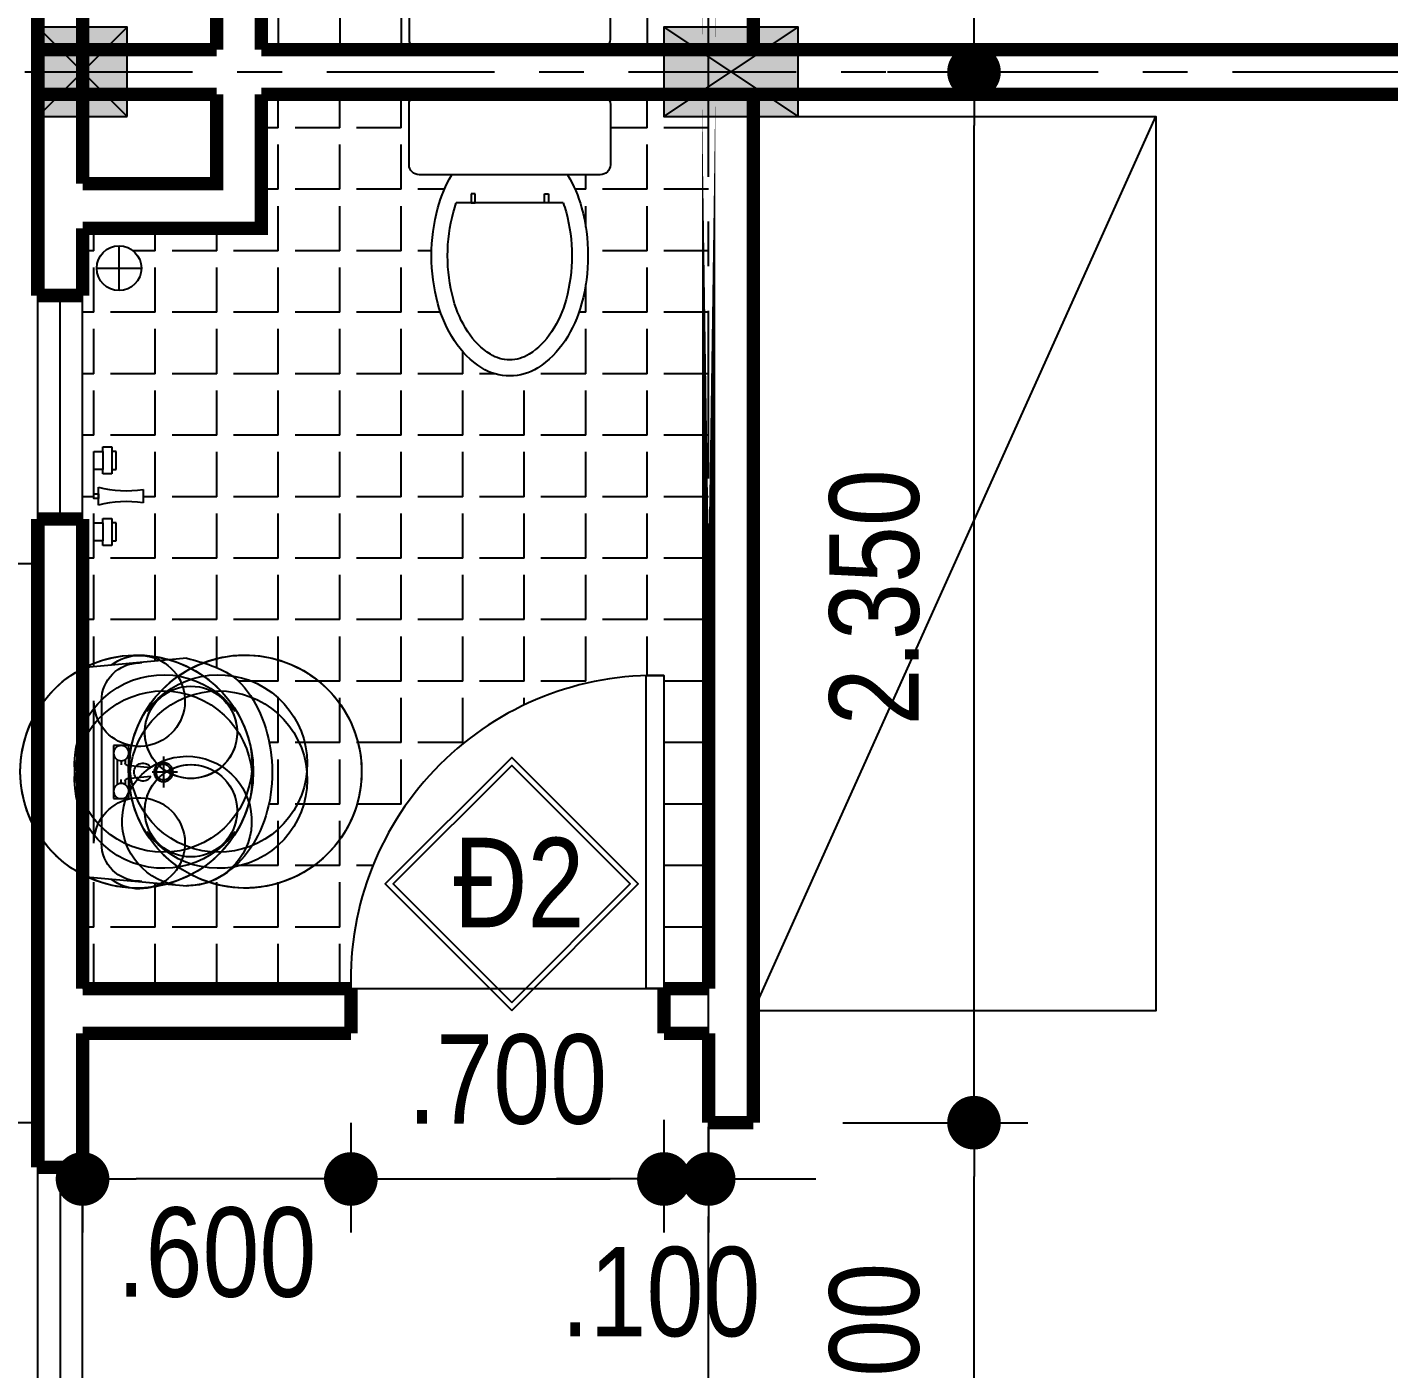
# Model space of a CAD drawing. Header units: millimetres. Extents: x 120 to 288, y 58 to 216.
# Drawn here: x 126.392 to 129.437, y 138.117 to 141.118 of the extents above; entities that cross this region are included whole.
import ezdxf

# ---------------------------------------------------------------- set-up
doc = ezdxf.new("R2010")
doc.units = ezdxf.units.MM
doc.header["$LTSCALE"] = 0.3
doc.header["$MEASUREMENT"] = 0
doc.linetypes.add('ACAD_ISO03W100', pattern=[30, 12, -18])
doc.linetypes.add('CENTER', pattern=[2, 1.25, -0.25, 0.25, -0.25])
doc.layers.get('0').update_dxf_attribs({"linetype": 'CONTINUOUS', "lineweight": 13})
doc.layers.get('DEFPOINTS').update_dxf_attribs({"linetype": 'CONTINUOUS', "lineweight": 13})
for name, color, linetype in [('CHUSO', 141, 'CONTINUOUS'), ('HACTH', 8, 'CONTINUOUS'), ('HATCH', 8, 'CONTINUOUS'), ('KT', 8, 'CONTINUOUS'), ('LAYER 1', 1, 'CONTINUOUS'), ('LAYER1', 1, 'CONTINUOUS'), ('LAYER3', 34, 'CONTINUOUS'), ('LAYER5', 5, 'CONTINUOUS'), ('LAYER7', 7, 'CONTINUOUS'), ('THIETBI', 25, 'CONTINUOUS'), ('TUONG', 7, 'CONTINUOUS')]:
    doc.layers.add(name, color=color, linetype=linetype)
doc.styles.add('ATTR', font='romans.shx', dxfattribs={"width": 0.8, "height": 0.7})
doc.styles.add('HELVE-KT', font='vhelvcn.TTF')
doc.dimstyles.new('1-100', dxfattribs={"dimtxt": 0.2, "dimasz": 0.12, "dimexe": 0.12, "dimexo": 0.2, "dimgap": 0.12, "dimtad": 1, "dimdec": 3, "dimzin": 4, "dimdsep": 46, "dimtxsty": 'HELVE-KT', "dimblk1": 'DOT', "dimblk2": 'DOT', "dimsah": 1, "dimcen": -0.18, "dimadec": 3, "dimazin": 0, "dimtfac": 1, "dimtdec": 3, "dimtmove": 2, "dimatfit": 3, "dimldrblk": 'DOT', "dimfxl": 0, "dimtolj": 1, "dimtzin": 4, "dimarcsym": 0})

# ---------------------------------------------------------------- blocks, each defined once
blk = doc.blocks.new('TOILET')
at = {"layer": 'THIETBI', "linetype": 'Continuous'}
for p, q in [((2.25, 0), (-2.25, 0)), ((-2.5, -0.25), (-2.5, -1.75)), ((2.5, -1.75), (2.5, -0.25)), ((-2.25, -2), (2.25, -2)), ((-1.328885587445484, -2.699999999999932), (1.328885587445484, -2.699999999999989)), ((-0.9619002962733703, -2.476023252835319), (-0.9619002962733703, -2.701023903222449)), ((-0.8643275165757132, -2.476023252835319), (-0.9619002962733703, -2.476023252835319)), ((-0.9619002962733703, -2.701023903222449), (-0.8643275165757132, -2.701023903222449)), ((-0.8643275165757132, -2.701023903222449), (-0.8643275165757132, -2.476023252835319)), ((0.8619205168486133, -2.701023903222449), (0.8619205168486133, -2.476023252835319)), ((0.8619205168486133, -2.476023252835319), (0.959493296546043, -2.476023252835319)), ((0.959493296546043, -2.701023903222449), (0.8619205168486133, -2.701023903222449)), ((0.959493296546043, -2.476023252835319), (0.959493296546043, -2.701023903222449))]:
    blk.add_line(p, q, dxfattribs=at)
for centre, radius, start, end in [((-2.25, -0.25), 0.25, 90, 180), ((2.25, -0.25), 0.25, 0, 90), ((-2.25, -1.75), 0.25, 180, 270), ((1.337938406279363, -3.661379033137678), 3.234819193328465, 149.0965747149677, 164.9268623414033), ((-1.337938406280728, -3.661379033138246), 3.234819193329836, 15.07313765860166, 30.90342528502951), ((2.25, -1.75), 0.25, 270, 0), ((1.337938406279363, -3.661379033137166), 2.834819193328285, 160.1759760614096, 164.9268623413951), ((-1.337938406280728, -3.661379033138019), 2.834819193329868, 15.07313765856473, 19.82402393859776), ((2.637457049974273, -4.011362538314529), 4.580641306093185, 164.9268623414104, 180.0000000000054), ((2.637457049974046, -4.011362538315211), 4.180641306093212, 164.9268623413889, 179.9999999999965), ((-2.637457049976319, -4.011362538315325), 4.180641306095254, 5.063761851311246e-12, 15.07313765857124), ((-2.637457049976319, -4.0113625383147), 4.580641306095231, 359.9999999999972, 15.07313765858606), ((2.637457049976774, -4.011362538314927), 4.580641306095572, 180, 195.0731376585856), ((2.637457049976547, -4.011362538314529), 4.180641306095595, 180.0000000000051, 195.0731376585643), ((-2.6374570499745, -4.011362538314586), 4.180641306093665, 344.9268623413959, 359.9999999999953), ((-2.637457049974728, -4.011362538315325), 4.580641306093639, 344.9268623414112, 5.332585182154509e-12), ((1.337938406280728, -4.361346043491835), 3.234819193329827, 195.0731376585933, 213.0315475788831), ((1.337938406280728, -4.361346043491494), 2.834819193329956, 195.0731376585625, 213.0315475788917), ((-1.337938406279591, -4.36134604349229), 2.834819193328596, 326.9684524211129, 344.9268623413986), ((-1.337938406279591, -4.361346043492233), 3.234819193328677, 326.9684524211115, 344.9268623414048), ((0.5168646681931932, -4.895200544554314), 1.85545066632798, 213.0315475788863, 237.5002250693021), ((-0.5168646681929658, -4.89520054455437), 1.855450666327776, 302.4997749306895, 326.968452421117), ((0.5168646681929658, -4.8952005445542), 2.255450666327983, 213.0315475788855, 237.5002250693039), ((-0.5168646681929658, -4.8952005445542), 2.255450666327892, 302.4997749306941, 326.9684524211124), ((0, -5.706522592530462), 0.8934774074695488, 237.5002250693035, 270), ((0, -5.706522592530519), 0.8934774074695326, 270, 302.4997749306894), ((0, -5.706522592530348), 1.293477407469652, 237.5002250693031, 270), ((0, -5.706522592530519), 1.293477407469453, 270, 302.4997749307029)]:
    blk.add_arc(centre, radius, start, end, dxfattribs=at)
blk = doc.blocks.new('la')
at = {"layer": 'THIETBI', "linetype": 'Continuous'}
for p, q in [((-5933.44379870165, 607096.9278938042), (-5954.657236116378, 607330.2757053494)), ((-5445.534738199225, 607330.2757053494), (-5466.748175613953, 607096.9278938042)), ((-5700.095987156405, 607309.1017654629), (-5700.095987156405, 607252.294578268)), ((-5700.095987156405, 607278.0555106837), (-5734.787105645424, 607278.0555106837)), ((-5665.404868668316, 607278.0555106837), (-5700.095987156405, 607278.0555106837)), ((-5944.168579871206, 607224.2085182804), (-5944.168579871206, 607229.5737794738)), ((-5710.190800530276, 607249.5658061604), (-5715.470036458595, 607195.7922466656)), ((-5684.721937854214, 607195.7922466656), (-5690.001173785327, 607249.5658061604)), ((-5456.023394444397, 607229.5737794738), (-5456.023394444397, 607224.2085182804)), ((-5759.493611915408, 607200.4494683815), (-5715.012812269291, 607200.4494683815)), ((-5759.493611915408, 607183.478718451), (-5759.493611915408, 607200.4494683815)), ((-5685.179162046312, 607200.4494683815), (-5640.698362400195, 607200.4494683815)), ((-5640.698362400195, 607200.4494683815), (-5640.698362400195, 607183.478718451)), ((-5759.493611915408, 607166.5079685205), (-5759.493611915408, 607183.478718451)), ((-5700.095987156405, 607166.5079685205), (-5759.493611915408, 607166.5079685205)), ((-5719.692424225992, 607191.9640934139), (-5727.825761422886, 607191.9640934139)), ((-5727.825761422886, 607174.9933434834), (-5672.366212892717, 607174.9933434834)), ((-5725.552112052588, 607183.478718451), (-5716.678920921309, 607183.478718451)), ((-5640.698362400195, 607166.5079685205), (-5700.095987156405, 607166.5079685205)), ((-5674.639862261152, 607183.478718451), (-5683.513053392431, 607183.478718451)), ((-5672.366212892717, 607191.9640934139), (-5680.499550089611, 607191.9640934139)), ((-5640.698362400195, 607183.478718451), (-5640.698362400195, 607166.5079685205)), ((-5700.095987156405, 607139.3547686327), (-5859.314830218813, 607139.3547686327)), ((-5540.87714409679, 607139.3547686327), (-5700.095987156405, 607139.3547686327)), ((-5859.31483021858, 607122.3840186977), (-5540.877144096539, 607122.3840186978)), ((-5466.748175613953, 607096.9278938042), (-5933.44379870165, 607096.9278938042))]:
    blk.add_line(p, q, dxfattribs=at)
for centre, radius in [((-5700.095987156172, 607278.0555106841), 21.21343741315687), ((-5700.095987156172, 607278.0555106841), 16.9707499305255), ((-5742.522861982834, 607183.4787184515), 16.9707499305255), ((-5657.669112330441, 607183.4787184515), 16.9707499305255)]:
    blk.add_circle(centre, radius, dxfattribs=at)
for centre, radius, start, end in [((-5716.921617746491, 607277.7234812875), 198.3889853030901, 106.8298526196501, 126.1394149328383), ((-5698.920439606671, 607218.2127808502), 260.5626604476124, 90, 106.8298526196501), ((-5698.920439606671, 607218.2127808502), 260.5626604477563, 73.17014738034992, 90), ((-5680.919261464987, 607277.7234812875), 198.3889853030873, 53.86058506716174, 73.17014738034992), ((-5744.464750194129, 607315.4400154066), 151.686082919052, 126.1394149328383, 150.4377224630194), ((-5653.376129020144, 607315.4400154066), 151.686082919055, 29.56227753698059, 53.86058506716174), ((-5786.622446788613, 607339.3522209723), 103.2189295367069, 150.4377224630194, 180), ((-5611.218432424728, 607339.3522209723), 103.2189295367252, 0, 29.56227753698059), ((-5809.756896741826, 607330.2757053499), 144.9003393737205, 180, 190.3888578116886), ((-5786.622446788613, 607339.3522209723), 103.2189295367414, 180, 209.5622775369806), ((-5611.218432424728, 607339.3522209723), 103.2189295367332, 330.4377224630194, 0), ((-5744.464750194129, 607363.2644265287), 151.6860829190531, 209.5622775369806, 233.8605850671617), ((-5653.376129020144, 607363.2644265287), 151.686082919052, 306.1394149328383, 330.4377224630194), ((-5859.31483021858, 607224.2085182809), 84.85374965263226, 180, 270), ((-5716.921617746491, 607400.9809606525), 198.3889853029024, 233.8605850671617, 253.1701473803499), ((-5700.095987156172, 607232.2578273343), 20.03675093646151, 59.74728664221707, 120.2527133577829), ((-5680.919261464987, 607400.9809606525), 198.3889853030186, 286.8298526196501, 306.1394149328383), ((-5540.877144096557, 607224.2085182809), 84.85374965263226, 270, 0), ((-5698.920439606671, 607460.4916610897), 260.5626604475996, 253.1701473803499, 266.458658478582), ((-5719.692424225759, 607196.2067809005), 4.242687482640058, 270, 354.3929373133142), ((-5698.920439606671, 607460.4916610897), 260.5626604477354, 273.0264019199498, 286.8298526196501), ((-5680.499550089378, 607196.2067809005), 4.242687482625124, 185.6070626866857, 270), ((-5859.31483021858, 607224.2085182809), 101.8244995831652, 218.2452544057623, 270), ((-5540.877144096557, 607224.2085182809), 101.8244995831627, 270, 321.7547455942377)]:
    blk.add_arc(centre, radius, start, end, dxfattribs=at)
blk.add_spline([(-5445.534738204817, 607330.275705352), (-5488.399266112272, 607435.7992354915), (-5558.166908814947, 607489.0372223724), (-5649.338553096775, 607517.3672669327), (-5750.853421221862, 607517.367266933), (-5842.025065503458, 607489.0372223728), (-5911.792708206598, 607435.7992354913), (-5950.069890455718, 607366.4471325721), (-5954.657236119176, 607330.275705352)], degree=3, dxfattribs=at)
blk = doc.blocks.new('WALFCT1T')
for p, q in [((-5.5, -1), (-5, -1)), ((-5.5, -2), (-5.5, -1)), ((-3, -1), (-2.5, -1)), ((-2.5, -1), (-2.5, -2)), ((-1, -0.5), (1, -0.5)), ((2.5, -1), (3, -1)), ((2.5, -2), (2.5, -1)), ((5, -1), (5.5, -1)), ((5.5, -1), (5.5, -2)), ((-2.5, -2), (-5.5, -2)), ((-5, -2), (-5, -2.5)), ((-5, -2.5), (-3, -2.5)), ((-3, -2.5), (-3, -2)), ((5.5, -2), (2.5, -2)), ((3, -2), (3, -2.5)), ((3, -2.5), (5, -2.5)), ((5, -2.5), (5, -2)), ((0.75, -5.5), (-0.75, -5.5))]:
    blk.add_line(p, q)
for points in [[(-3, 0), (-3, -1), (-5, -1), (-5, 0)], [(-0.25, -0.5), (-0.25, 0), (0.25, 0), (0.25, -0.5)], [(5, 0), (5, -1), (3, -1), (3, 0)]]:
    blk.add_lwpolyline(points, close=True)
for centre, radius, start, end in [((-13.26580000000001, -3.619500000000016), 12.65625, 351.4554000000001, 14.26943), ((13.26579999999998, -3.619500000000016), 12.65624, 165.7306, 188.5446)]:
    blk.add_arc(centre, radius, start, end)
at = {"style": 'ATTR', "width": 0.8, "flags": 9}
blk.add_attdef('ESTCODE', (0, 0), '', height=0.7, dxfattribs=at)
blk = doc.blocks.new('_DOT')
at = {"color": 0, "linetype": 'ByBlock'}
blk.add_line((-0.5, 0), (-1, 0), dxfattribs=at)
at = {"color": 0, "linetype": 'ByBlock', "const_width": 0.5}
blk.add_lwpolyline([(-0.25, 0, 1), (0.25, 0, 1)], format="xyb", close=True, dxfattribs=at)
blk = doc.blocks.new('*D242')
at = {"layer": 'DEFPOINTS', "color": 0, "lineweight": -2, "ltscale": 5}
for p in [(127.1161146540043, 138.8677657601786), (127.8161146540741, 138.8739229899495), (127.8161146540741, 138.5418370153186)]:
    blk.add_point(p, dxfattribs=at)
at = {"layer": 'LAYER 1', "color": 0, "lineweight": -2, "ltscale": 5}
for p, q in [((127.1161146540043, 138.6677657601786), (127.1161146540043, 138.4218370153186)), ((127.8161146540741, 138.6739229899495), (127.8161146540741, 138.4218370153186)), ((127.2361146540043, 138.5418370153186), (127.6961146540741, 138.5418370153186))]:
    blk.add_line(p, q, dxfattribs=at)
at = {"layer": 'LAYER 1', "color": 0, "lineweight": -2, "ltscale": 5, "xscale": 0.12, "yscale": 0.12, "zscale": 0.12, "rotation": 180}
blk.add_blockref('_DOT', (127.1161146540043, 138.5418370153186), dxfattribs=at)
at = {"layer": 'LAYER 1', "color": 0, "lineweight": -2, "ltscale": 5, "xscale": 0.12, "yscale": 0.12, "zscale": 0.12}
blk.add_blockref('_DOT', (127.8161146540741, 138.5418370153186), dxfattribs=at)
at = {"layer": 'LAYER 1', "color": 0, "ltscale": 5, "insert": (127.4661146540392, 138.763970348652), "char_height": 0.2, "attachment_point": 5, "style": 'HELVE-KT'}
blk.add_mtext('\\A1;.700', dxfattribs=at)
blk = doc.blocks.new('*D243')
at = {"layer": 'DEFPOINTS', "color": 0, "lineweight": -2, "ltscale": 5}
for p in [(127.8161146540741, 138.8677657601786), (127.9161146540508, 138.8677657601786), (127.9161146540508, 138.5418370153186)]:
    blk.add_point(p, dxfattribs=at)
at = {"layer": 'LAYER 1', "color": 0, "lineweight": -2, "ltscale": 5}
for p, q in [((127.8161146540741, 138.6677657601786), (127.8161146540741, 138.4218370153186)), ((127.9161146540508, 138.6677657601786), (127.9161146540508, 138.4218370153186)), ((127.6961146540741, 138.5418370153186), (127.5761146540741, 138.5418370153186)), ((127.8161146540741, 138.5418370153186), (127.9161146540508, 138.5418370153186)), ((128.0361146540508, 138.5418370153186), (128.1561146540508, 138.5418370153186))]:
    blk.add_line(p, q, dxfattribs=at)
at = {"layer": 'LAYER 1', "color": 0, "lineweight": -2, "ltscale": 5, "xscale": 0.12, "yscale": 0.12, "zscale": 0.12}
blk.add_blockref('_DOT', (127.8161146540741, 138.5418370153186), dxfattribs=at)
at = {"layer": 'LAYER 1', "color": 0, "lineweight": -2, "ltscale": 5, "xscale": 0.12, "yscale": 0.12, "zscale": 0.12, "rotation": 180}
blk.add_blockref('_DOT', (127.9161146540508, 138.5418370153186), dxfattribs=at)
at = {"layer": 'LAYER 1', "color": 0, "ltscale": 5, "insert": (127.80891735384, 138.2886915536494), "char_height": 0.2, "attachment_point": 5, "style": 'HELVE-KT'}
blk.add_mtext('\\A1;.100', dxfattribs=at)
blk = doc.blocks.new('*D244')
at = {"layer": 'DEFPOINTS', "color": 0, "lineweight": -2, "ltscale": 5}
for p in [(126.5161146540275, 138.8677657601786), (127.1161146540043, 138.8677657601786), (126.5161146540275, 138.5418370153186)]:
    blk.add_point(p, dxfattribs=at)
at = {"layer": 'LAYER 1', "color": 0, "lineweight": -2, "ltscale": 5}
for p, q in [((126.5161146540275, 138.6677657601786), (126.5161146540275, 138.4218370153186)), ((127.1161146540043, 138.6677657601786), (127.1161146540043, 138.4218370153186)), ((126.9961146540043, 138.5418370153186), (126.6361146540276, 138.5418370153186))]:
    blk.add_line(p, q, dxfattribs=at)
at = {"layer": 'LAYER 1', "color": 0, "lineweight": -2, "ltscale": 5, "xscale": 0.12, "yscale": 0.12, "zscale": 0.12, "rotation": 180}
blk.add_blockref('_DOT', (126.5161146540275, 138.5418370153186), dxfattribs=at)
at = {"layer": 'LAYER 1', "color": 0, "lineweight": -2, "ltscale": 5, "xscale": 0.12, "yscale": 0.12, "zscale": 0.12}
blk.add_blockref('_DOT', (127.1161146540043, 138.5418370153186), dxfattribs=at)
at = {"layer": 'LAYER 1', "color": 0, "ltscale": 5, "insert": (126.8161146540159, 138.3769742279676), "char_height": 0.2, "attachment_point": 5, "style": 'HELVE-KT'}
blk.add_mtext('\\A1;.600', dxfattribs=at)
blk = doc.blocks.new('*D266')
at = {"layer": 'DEFPOINTS', "color": 0, "lineweight": -2, "ltscale": 5}
for p in [(128.0161146540275, 138.6677657602252), (128.509492247388, 138.6677657602252), (128.0161146540275, 137.4677657602135)]:
    blk.add_point(p, dxfattribs=at)
at = {"layer": 'LAYER 1', "color": 0, "lineweight": -2, "ltscale": 5}
for p, q in [((128.2161146540275, 138.6677657602252), (128.629492247388, 138.6677657602252)), ((128.509492247388, 137.5877657602135), (128.509492247388, 138.5477657602252)), ((128.2161146540275, 137.4677657602135), (128.629492247388, 137.4677657602135))]:
    blk.add_line(p, q, dxfattribs=at)
at = {"layer": 'LAYER 1', "color": 0, "lineweight": -2, "ltscale": 5, "xscale": 0.12, "yscale": 0.12, "zscale": 0.12}
for p, rotation in [((128.509492247388, 138.6677657602252), 90), ((128.509492247388, 137.4677657602135), 270)]:
    blk.add_blockref('_DOT', p, dxfattribs=dict(at, rotation=rotation))
at = {"layer": 'LAYER 1', "color": 0, "ltscale": 5, "insert": (128.2873589140547, 138.0677657602194), "char_height": 0.2, "attachment_point": 5, "rotation": 90, "style": 'HELVE-KT'}
blk.add_mtext('\\A1;1.200', dxfattribs=at)
blk = doc.blocks.new('*D267')
at = {"layer": 'DEFPOINTS', "color": 0, "lineweight": -2, "ltscale": 5}
for p in [(128.1161146540043, 141.0177657602601), (128.509492247388, 141.0177657602601), (128.0161146540275, 138.6677657602252)]:
    blk.add_point(p, dxfattribs=at)
at = {"layer": 'LAYER 1', "color": 0, "lineweight": -2, "ltscale": 5}
for p, q in [((128.3161146540043, 141.0177657602601), (128.629492247388, 141.0177657602601)), ((128.509492247388, 138.7877657602252), (128.509492247388, 140.8977657602601)), ((128.2161146540275, 138.6677657602252), (128.629492247388, 138.6677657602252))]:
    blk.add_line(p, q, dxfattribs=at)
at = {"layer": 'LAYER 1', "color": 0, "lineweight": -2, "ltscale": 5, "xscale": 0.12, "yscale": 0.12, "zscale": 0.12}
for p, rotation in [((128.509492247388, 141.0177657602601), 90), ((128.509492247388, 138.6677657602252), 270)]:
    blk.add_blockref('_DOT', p, dxfattribs=dict(at, rotation=rotation))
at = {"layer": 'LAYER 1', "color": 0, "ltscale": 5, "insert": (128.2873589140547, 139.8427657602427), "char_height": 0.2, "attachment_point": 5, "rotation": 90, "style": 'HELVE-KT'}
blk.add_mtext('\\A1;2.350', dxfattribs=at)
blk = doc.blocks.new('*D268')
at = {"layer": 'DEFPOINTS', "color": 0, "lineweight": -2, "ltscale": 5}
for p in [(128.0161146540275, 143.3677657602368), (128.509492247388, 143.3677657602368), (128.1161146540043, 141.0177657602601)]:
    blk.add_point(p, dxfattribs=at)
at = {"layer": 'LAYER 1', "color": 0, "lineweight": -2, "ltscale": 5}
for p, q in [((128.2161146540275, 143.3677657602368), (128.629492247388, 143.3677657602368)), ((128.509492247388, 141.1377657602601), (128.509492247388, 143.2477657602368)), ((128.3161146540043, 141.0177657602601), (128.629492247388, 141.0177657602601))]:
    blk.add_line(p, q, dxfattribs=at)
at = {"layer": 'LAYER 1', "color": 0, "lineweight": -2, "ltscale": 5, "xscale": 0.12, "yscale": 0.12, "zscale": 0.12}
for p, rotation in [((128.509492247388, 143.3677657602368), 90), ((128.509492247388, 141.0177657602601), 270)]:
    blk.add_blockref('_DOT', p, dxfattribs=dict(at, rotation=rotation))
at = {"layer": 'LAYER 1', "color": 0, "ltscale": 5, "insert": (128.2873589140547, 142.1927657602485), "char_height": 0.2, "attachment_point": 5, "rotation": 90, "style": 'HELVE-KT'}
blk.add_mtext('\\A1;2.350', dxfattribs=at)

msp = doc.modelspace()

# ---------------------------------------------------------------- hatches: boundary and pattern name
at = {"layer": 'LAYER7', "ltscale": 5}
h = msp.add_hatch(color=256, dxfattribs=at)
h.paths.add_polyline_path([(126.5161146540858, 141.0177657602601), (126.416114654109, 141.1177657601204), (126.4161146540508, 140.9177657602252)])
h.paths.add_polyline_path([(126.5161146540275, 141.0177657602019), (126.416114654109, 140.9177657602252), (126.6161146541789, 140.9177657602252)])
h.paths.add_polyline_path([(126.6161146540625, 141.1177657601786), (126.5161146540858, 141.0177657602019), (126.6161146540625, 140.9177657602252)])
h.paths.add_polyline_path([(126.6161146540625, 141.1177657601786), (126.416114654109, 141.1177657602368), (126.5161146540858, 141.0177657602019)])
h = msp.add_hatch(color=256, dxfattribs=at)
h.paths.add_polyline_path([(127.8161146540741, 141.1177657602368), (127.8161146539577, 140.9177657602252), (127.966114653981, 141.0177657602601)])
h.paths.add_polyline_path([(127.966114653981, 141.0177657602601), (128.1161146540043, 141.1177657602368), (127.8161146540741, 141.1177657602368)])
h.paths.add_polyline_path([(127.8161146540159, 140.9177657602834), (128.1161146540625, 140.9177657602834), (127.966114653981, 141.0177657602601)])
h.paths.add_polyline_path([(127.9661146540392, 141.0177657603183), (128.1161146540625, 140.9177657602252), (128.1161146540625, 141.117765760295)])
at = {"layer": 'THIETBI', "ltscale": 5}
h = msp.add_hatch(dxfattribs=at)
h.set_pattern_fill('ANGLE', color=256, scale=0.5, angle=90, style=0)
h.set_pattern_definition([(270, (127.9161146540508, 143.0677657603067), (-0.1375, 8.419446744138055e-18), [0.1, -0.0375]), (180, (127.9161146540508, 143.0677657603067), (0, 0.1375), [0.1, -0.0375])])
edge = h.paths.add_edge_path()
edge.add_line((126.9161146539926, 141.0677657603067), (126.9161146539926, 141.3677657603532))
edge.add_line((126.9161146539926, 141.367765760295), (126.5161146540275, 141.367765760295))
edge.add_line((126.5161146540275, 141.367765760295), (126.5161146540858, 142.350286895364))
edge.add_line((126.5161146540858, 142.350286895364), (126.7494271118275, 142.3290766707053))
edge.add_spline(control_points=[(126.7494271118275, 142.3290766707053), (126.7875075904384, 142.3390398019822), (126.8549297836806, 142.3566797105143), (126.9140054893295, 142.4426009596339), (126.9416008394991, 142.5340051201185), (126.9415232683613, 142.6330372993382), (126.9142165329039, 142.7257119275876), (126.8611479565815, 142.7971218919395), (126.8003003666025, 142.8343372123911), (126.7616194525116, 142.8372736037838), (126.7494271118275, 142.8381991631597)], knot_values=[0, 0, 0, 0, 113.8972482804107, 201.6571891156827, 297.1289658135357, 398.6438339386224, 494.115610636184, 581.8755514722499, 661.0895455658089, 697.5507014357958, 697.5507014357958, 697.5507014357958, 697.5507014357958], degree=3, periodic=0)
edge.add_line((126.7494271118275, 142.8381991631597), (126.5161146539693, 142.8169889384428))
edge.add_line((126.5161146539693, 142.816988938501), (126.5161146539693, 143.0677657603649))
edge.add_line((126.5161146539693, 143.0677657603067), (127.1161146540043, 143.0677657603067))
edge.add_arc((127.7961146540555, 143.0477657603462), 0.6802940541319764, 538.3153156843376, 631.6846843193015)
edge.add_line((127.8161146540741, 142.367765760295), (127.8161146540159, 143.0677657603067))
edge.add_line((127.8161146540159, 143.0677657603067), (127.9161146540508, 143.0677657603067))
edge.add_line((127.9161146540508, 143.0677657603067), (127.9161146540508, 141.117765760295))
edge.add_line((127.9161146540508, 141.117765760295), (127.8161146540159, 141.117765760295))
edge.add_line((127.8161146540159, 141.117765760295), (127.8161146540159, 141.0677657603067))
edge.add_line((127.8161146540159, 141.0677657602484), (127.675787341498, 141.0677657602484))
edge.add_ellipse((127.6738182181806, 141.0902657603276), major_axis=(-0.0159099025959166, -0.0159099025959166), ratio=0.9999999987998788, start_angle=45.00000003438093, end_angle=134.9999999656191)
edge.add_line((127.6963182182598, 141.0902657606186), (127.6963182180851, 141.225265760628))
edge.add_ellipse((127.6738182181806, 141.2252657603369), major_axis=(-0.01590990257682279, -0.01590990257682278), ratio=0.9999999986131138, start_angle=134.9999999602686, end_angle=225.0000000397314)
edge.add_line((127.6738182178896, 141.2477657604161), (127.6007064576924, 141.2477657604161))
edge.add_ellipse((127.350903761523, 141.3972898734048), major_axis=(-0.2058626336902675, -0.2058626336902675), ratio=0.9999999968645723, start_angle=104.0965746727707, end_angle=119.9268622637728)
edge.add_ellipse((127.2339470835367, 141.4287883888594), major_axis=(-0.2915102284462119, -0.2915102284462117), ratio=0.999999998837754, start_angle=119.9268623122063, end_angle=134.9999999667041)
edge.add_ellipse((127.2339470835367, 141.4287883888594), major_axis=(-0.2915102284462128, 0.2915102284462128), ratio=0.9999999988377523, start_angle=225.0000000332959, end_angle=240.0731376877937)
edge.add_ellipse((127.350903761523, 141.4602869043722), major_axis=(-0.2058626328327546, -0.2058626328327545), ratio=0.9999999969642844, start_angle=150.0731375861138, end_angle=168.0315475479937)
edge.add_ellipse((127.4248003979527, 141.5083338094539), major_axis=(-0.1435360015145571, -0.1435360015145571), ratio=0.9999999990923838, start_angle=168.0315475713212, end_angle=192.5002250834314)
edge.add_ellipse((127.4713182181084, 141.5813527937992), major_axis=(-0.08231639814443893, -0.08231639814443893), ratio=0.9999999992607727, start_angle=192.5002250840912, end_angle=225.0000000211773)
edge.add_ellipse((127.4713182181084, 141.5813527937992), major_axis=(-0.08231639814443893, 0.08231639814443893), ratio=0.9999999992607727, start_angle=314.9999999788227, end_angle=347.4997749159088)
edge.add_ellipse((127.5178360382641, 141.5083338094539), major_axis=(-0.1435360015145571, 0.1435360015145571), ratio=0.9999999990923826, start_angle=347.4997749165686, end_angle=371.9684524286787)
edge.add_ellipse((127.5917326746938, 141.4602869043722), major_axis=(-0.2058626328327546, 0.2058626328327547), ratio=0.9999999969642842, start_angle=11.96845245200624, end_angle=29.92686241388616)
edge.add_ellipse((127.7086893526802, 141.4287883888594), major_axis=(-0.2915102284462119, -0.2915102284462117), ratio=0.999999998837754, start_angle=-60.07313768779372, end_angle=-45.0000000332959)
edge.add_ellipse((127.7086893526802, 141.4287883888594), major_axis=(-0.2915102284462128, 0.2915102284462128), ratio=0.9999999988377523, start_angle=45.00000003329593, end_angle=60.07313768779376)
edge.add_ellipse((127.5917326746938, 141.3972898734048), major_axis=(-0.2058626336902668, 0.2058626336902669), ratio=0.9999999968645755, start_angle=60.07313773622711, end_angle=75.90342532722924)
edge.add_line((127.3419299785245, 141.2477657603579), (127.2688182179198, 141.2477657603579))
edge.add_ellipse((127.2688182180362, 141.2252657603369), major_axis=(-0.0159099025959166, -0.0159099025959166), ratio=0.9999999987998788, start_angle=225.0000000343809, end_angle=314.9999999656191)
edge.add_line((127.2463182180153, 141.2252657594056), (127.2463182180153, 141.0902657613171))
edge.add_ellipse((127.2688182180362, 141.0902657603276), major_axis=(-0.0159099025959166, 0.0159099025959166), ratio=0.9999999987998787, start_angle=45.00000003438094, end_angle=134.9999999656191)
edge.add_line((127.2668490945442, 141.0677657603067), (126.9161146539926, 141.0677657603067))
edge = h.paths.add_edge_path(flags=16)
edge.add_ellipse((126.6138890983501, 142.2318530997857), major_axis=(-0.1789864041828411, 0.178986404182841), ratio=0.999999999898956, start_angle=120.73057000353941, end_angle=143.5446000034201, ccw=False)
edge.add_line((126.5514990983146, 141.9865374853964), (126.5514990983728, 141.9715370995239))
edge.add_line((126.5514990983728, 141.9715370995239), (126.5414990983053, 141.9715370995239))
edge.add_line((126.5414990983053, 141.9715370995239), (126.5414990983053, 141.9615370995145))
edge.add_line((126.5414990983053, 141.9615370995145), (126.5514990982564, 141.9615370995145))
edge.add_line((126.5514990982564, 141.9615370995145), (126.5514990983146, 141.9465365086346))
edge.add_ellipse((126.6138890983501, 141.7012210992527), major_axis=(-0.1789862627049081, -0.1789862627049081), ratio=0.999999999893888, start_angle=216.4554000032152, end_angle=239.2693999915702, ccw=False)
edge.add_line((126.6514990984077, 141.9515362125369), (126.6515010232769, 141.9815380585626))
h.paths.add_polyline_path([(126.5914990982936, 142.0665370996705), (126.5814990982843, 142.0665370996705), (126.5814990982843, 142.0765370996216), (126.5614990983239, 142.0765370996216), (126.5614990983239, 142.0665370996123), (126.5414990983053, 142.0665370996123), (126.5414990983053, 142.0265370995751), (126.5614990983239, 142.0265370995751), (126.5614990983239, 142.0165370995658), (126.5814990982843, 142.0165370995658), (126.5814990982843, 142.0265370995751), (126.5914990983518, 142.0265370995751)], flags=16)
h.paths.add_polyline_path([(126.5914990982936, 141.9065370994633), (126.5814990982843, 141.9065370995215), (126.5814990982843, 141.9165370994726), (126.5614990983239, 141.9165370994726), (126.5614990983239, 141.9065370994633), (126.5414990983053, 141.9065370994633), (126.5414990983053, 141.8665370994261), (126.5614990983239, 141.8665370994261), (126.5614990983239, 141.856537099475), (126.5814990982843, 141.856537099475), (126.5814990983425, 141.8665370994261), (126.5914990984101, 141.8665370994843)], flags=16)
h.paths.add_polyline_path([(126.5977860252104, 141.5066405469681, 1), (126.5977860252104, 141.4066405469914, 1)], flags=16)
h = msp.add_hatch(dxfattribs=at)
h.set_pattern_fill('ANGLE', color=256, scale=0.5, angle=90, style=0)
h.set_pattern_definition([(90, (127.9161146540508, 138.9677657602135), (-0.1375, 8.419446744138055e-18), [0.1, -0.0375]), (180, (127.9161146540508, 138.9677657602135), (-1.683889348827611e-17, -0.1375), [0.1, -0.0375])])
edge = h.paths.add_edge_path()
edge.add_line((126.9161146539926, 140.9677657602717), (126.9161146539926, 140.6677657602252))
edge.add_line((126.9161146539926, 140.6677657602252), (126.5161146540275, 140.6677657602252))
edge.add_line((126.5161146540275, 140.6677657602252), (126.5161146540858, 139.6852446251562))
edge.add_line((126.5161146540858, 139.6852446252144), (126.7494271118275, 139.7064548498731))
edge.add_spline(control_points=[(126.7494271118275, 139.7064548498149), (126.7875075904384, 139.6964917185962), (126.8549297836806, 139.6788518100641), (126.9140054893295, 139.5929305609445), (126.9416008394991, 139.5015264004016), (126.9415232683613, 139.402494221182), (126.9142165329039, 139.3098195929908), (126.8611479565815, 139.2384096286389), (126.8003003666025, 139.2011943081873), (126.7616194525116, 139.1982579167945), (126.7494271118275, 139.1973323573604)], knot_values=[0, 0, 0, 0, 113.8972482804107, 201.6571891156827, 297.1289658135357, 398.6438339386224, 494.115610636184, 581.8755514722499, 661.0895455658089, 697.5507014357958, 697.5507014357958, 697.5507014357958, 697.5507014357958], degree=3, periodic=0)
edge.add_line((126.7494271118275, 139.1973323573604), (126.5161146539693, 139.2185425820774))
edge.add_line((126.5161146539693, 139.2185425820774), (126.5161146539693, 138.9677657602135))
edge.add_line((126.5161146539693, 138.9677657602135), (127.1161146540043, 138.9677657602135))
edge.add_arc((127.7961146540555, 138.9877657601739), 0.6802940541319764, 88.31531568069852, 181.6846843156624, ccw=False)
edge.add_line((127.8161146540741, 139.6677657602834), (127.8161146540159, 138.9677657602717))
edge.add_line((127.8161146540159, 138.9677657602717), (127.9161146540508, 138.9677657602717))
edge.add_line((127.9161146540508, 138.9677657602717), (127.9161146540508, 140.9177657602834))
edge.add_line((127.9161146540508, 140.9177657602252), (127.8161146540159, 140.9177657602252))
edge.add_line((127.8161146540159, 140.9177657602834), (127.8161146540159, 140.9677657602717))
edge.add_line((127.8161146540159, 140.9677657602717), (127.675787341498, 140.9677657602717))
edge.add_ellipse((127.6738182181806, 140.9452657601926), major_axis=(-0.0159099025959166, 0.0159099025959166), ratio=0.9999999987998788, start_angle=225.0000000343809, end_angle=314.99999996561905, ccw=False)
edge.add_line((127.6963182182598, 140.9452657599597), (127.6963182180851, 140.8102657599504))
edge.add_ellipse((127.6738182181806, 140.8102657601833), major_axis=(-0.01590990257682279, 0.01590990257682278), ratio=0.9999999986131138, start_angle=134.9999999602686, end_angle=225.0000000397314, ccw=False)
edge.add_line((127.6738182178896, 140.7877657601623), (127.6007064576924, 140.7877657602205))
edge.add_ellipse((127.350903761523, 140.6382416471736), major_axis=(-0.2058626336902675, 0.2058626336902675), ratio=0.9999999968645723, start_angle=240.07313773622718, end_angle=255.9034253272293, ccw=False)
edge.add_ellipse((127.2339470835367, 140.6067431316608), major_axis=(-0.2915102284462119, 0.2915102284462117), ratio=0.999999998837754, start_angle=225.0000000332959, end_angle=240.0731376877937, ccw=False)
edge.add_ellipse((127.2339470835367, 140.6067431316608), major_axis=(-0.2915102284462128, -0.2915102284462128), ratio=0.9999999988377523, start_angle=119.92686231220631, end_angle=134.9999999667041, ccw=False)
edge.add_ellipse((127.350903761523, 140.5752446162062), major_axis=(-0.2058626328327546, 0.2058626328327545), ratio=0.9999999969642844, start_angle=191.9684524520063, end_angle=209.9268624138862, ccw=False)
edge.add_ellipse((127.4248003979527, 140.5271977110663), major_axis=(-0.1435360015145571, 0.1435360015145571), ratio=0.9999999990923838, start_angle=167.4997749165686, end_angle=191.9684524286788, ccw=False)
edge.add_ellipse((127.4713182181084, 140.4541787267792), major_axis=(-0.08231639814443893, 0.08231639814443893), ratio=0.9999999992607727, start_angle=134.9999999788227, end_angle=167.4997749159088, ccw=False)
edge.add_ellipse((127.4713182181084, 140.4541787267792), major_axis=(-0.08231639814443893, -0.08231639814443893), ratio=0.9999999992607727, start_angle=12.500225084091198, end_angle=45.0000000211773, ccw=False)
edge.add_ellipse((127.5178360382641, 140.5271977110663), major_axis=(-0.1435360015145571, -0.1435360015145571), ratio=0.9999999990923826, start_angle=-11.968452428678688, end_angle=12.500225083431417, ccw=False)
edge.add_ellipse((127.5917326746938, 140.5752446162062), major_axis=(-0.2058626328327546, -0.2058626328327547), ratio=0.9999999969642842, start_angle=330.07313758611383, end_angle=348.03154754799374, ccw=False)
edge.add_ellipse((127.7086893526802, 140.6067431316608), major_axis=(-0.2915102284462119, 0.2915102284462117), ratio=0.999999998837754, start_angle=405.0000000332959, end_angle=420.07313768779375, ccw=False)
edge.add_ellipse((127.7086893526802, 140.6067431316608), major_axis=(-0.2915102284462128, -0.2915102284462128), ratio=0.9999999988377523, start_angle=299.92686231220625, end_angle=314.9999999667041, ccw=False)
edge.add_ellipse((127.5917326746938, 140.6382416471736), major_axis=(-0.2058626336902668, -0.2058626336902669), ratio=0.9999999968645755, start_angle=284.09657467277077, end_angle=299.9268622637729, ccw=False)
edge.add_line((127.3419299785245, 140.7877657601623), (127.2688182179198, 140.7877657601623))
edge.add_ellipse((127.2688182180362, 140.8102657601833), major_axis=(-0.0159099025959166, 0.0159099025959166), ratio=0.9999999987998788, start_angle=45.00000003438089, end_angle=134.9999999656191, ccw=False)
edge.add_line((127.2463182180153, 140.8102657611146), (127.2463182180153, 140.945265759203))
edge.add_ellipse((127.2688182180362, 140.9452657601926), major_axis=(-0.0159099025959166, -0.0159099025959166), ratio=0.9999999987998787, start_angle=225.0000000343809, end_angle=314.99999996561905, ccw=False)
edge.add_line((127.2668490945442, 140.9677657602717), (126.9161146539926, 140.9677657602717))
edge = h.paths.add_edge_path(flags=16)
edge.add_ellipse((126.6138890983501, 139.8036784207345), major_axis=(-0.1789864041828411, -0.178986404182841), ratio=0.999999999898956, start_angle=216.4553999965799, end_angle=239.2694299964606)
edge.add_line((126.5514990983146, 140.0489940351238), (126.5514990983728, 140.0639944209963))
edge.add_line((126.5514990983728, 140.0639944209963), (126.5414990983053, 140.0639944209963))
edge.add_line((126.5414990983053, 140.0639944209963), (126.5414990983053, 140.0739944210056))
edge.add_line((126.5414990983053, 140.0739944210056), (126.5514990982564, 140.0739944210056))
edge.add_line((126.5514990982564, 140.0739944210056), (126.5514990983146, 140.0889950118856))
edge.add_ellipse((126.6138890983501, 140.3343104212674), major_axis=(-0.1789862627049081, 0.1789862627049081), ratio=0.999999999893888, start_angle=120.7306000084298, end_angle=143.5445999967848)
edge.add_line((126.6514990984077, 140.0839953080415), (126.6515010232769, 140.0539934619576))
h.paths.add_polyline_path([(126.5914990982936, 139.9689944209078), (126.5814990982843, 139.9689944209078), (126.5814990982843, 139.9589944208985), (126.5614990983239, 139.9589944209567), (126.5614990983239, 139.9689944209661), (126.5414990983053, 139.9689944209078), (126.5414990983053, 140.0089944209451), (126.5614990983239, 140.0089944209451), (126.5614990983239, 140.0189944209544), (126.5814990982843, 140.0189944210126), (126.5814990982843, 140.0089944209451), (126.5914990983518, 140.0089944209451)], flags=16)
h.paths.add_polyline_path([(126.5914990982936, 140.1289944210569), (126.5814990982843, 140.1289944210569), (126.5814990982843, 140.1189944211058), (126.5614990983239, 140.1189944210475), (126.5614990983239, 140.1289944210569), (126.5414990983053, 140.1289944210569), (126.5414990983053, 140.1689944210941), (126.5614990983239, 140.1689944210941), (126.5614990983239, 140.1789944211034), (126.5814990982843, 140.1789944211034), (126.5814990983425, 140.1689944211523), (126.5914990984101, 140.1689944210941)], flags=16)
h.paths.add_polyline_path([(126.5977860252104, 140.5288909735521, -1), (126.5977860252104, 140.628890973587, -1)], flags=16)

# ---------------------------------------------------------------- linework, layer by layer
at = {"layer": 'HACTH', "lineweight": -2, "ltscale": 0.08}
msp.add_lwpolyline([(127.4756859721743, 138.9365780384676), (127.7408402891408, 139.2017323554341), (127.4756859721743, 139.4668866724006), (127.2105316552077, 139.2017323554341)], close=True, dxfattribs=at)
at = {"layer": 'HATCH', "linetype": 'CENTER'}
for points in [[(126.4161146540508, 120.5331591377746), (126.4161146540508, 145.4062080577262)], [(127.9161146540508, 120.5331591377746), (127.9161146540508, 145.4062080577262)], [(123.687168974452, 141.0177657602019), (136.29486407921, 141.0177657602019)]]:
    msp.add_lwpolyline(points, dxfattribs=at)
at = {"layer": 'HATCH', "linetype": 'ACAD_ISO03W100', "ltscale": 0.01}
for points in [[(126.4161146540508, 139.9177657601786), (126.4161146540508, 139.9177657601786), (126.0161146540508, 139.9177657601786), (126.0161146540508, 140.6177657601786), (126.4161146540508, 140.6177657601786)], [(126.4161146540508, 138.6677657601902), (126.4161146540508, 138.6677657601902), (126.0161146540508, 138.6677657601902), (126.0161146540508, 137.4677657601902), (126.4161146540508, 137.4677657601902)]]:
    msp.add_lwpolyline(points, dxfattribs=at)
at = {"layer": 'LAYER 1', "ltscale": 5}
for p, q in [((126.5977860252104, 140.5288909735521), (126.5977860252104, 140.6288909735288)), ((126.5477860252221, 140.5788909735404), (126.6477860251988, 140.5788909735404))]:
    msp.add_line(p, q, dxfattribs=at)
at = {"layer": 'LAYER 1', "lineweight": -2, "ltscale": 0.08}
msp.add_lwpolyline([(127.4756859721743, 138.9188896429595), (127.7585286846489, 139.2017323554341), (127.4756859721743, 139.4845750679087), (127.1928432596997, 139.2017323554341)], close=True, dxfattribs=at)
at = {"layer": 'LAYER 1', "ltscale": 5}
msp.add_circle((126.5977860252104, 140.5788909735404), 0.05, dxfattribs=at)
at = {"layer": 'LAYER5', "color": 163, "linetype": 'Continuous'}
for p, q in [((127.1161146540043, 138.9677657593404), (127.8161146540741, 138.9677657593404)), ((126.4161146540508, 137.5677657602484), (126.4161146540508, 138.5677657601902)), ((126.4661146540392, 138.5677657601902), (126.4661146540392, 137.5677657602484)), ((126.5161146540275, 137.5677657602484), (126.5161146540275, 138.5677657601902))]:
    msp.add_line(p, q, dxfattribs=at)
for points in [[(126.4161146540508, 140.0177657601786), (126.4161146540508, 140.5177657601786)], [(126.4661146540392, 140.0177657601786), (126.4661146540392, 140.5177657601786)], [(126.5161146540275, 140.0177657601786), (126.5161146540275, 140.5177657601786)]]:
    msp.add_lwpolyline(points, dxfattribs=at)
msp.add_lwpolyline([(127.8161146540741, 138.9677657602717), (127.7761146540369, 138.9677657602717), (127.7761146540369, 139.6677657602252), (127.8161146540741, 139.6677657602252)], close=True, dxfattribs=at)
msp.add_arc((127.7961146540555, 138.9877657601739), 0.6802940541195461, 88.31531567759345, 181.6846843157148, dxfattribs=at)
at = {"layer": 'LAYER7', "ltscale": 5}
for p, q in [((126.4161146540508, 140.9177657602252), (126.6161146540625, 141.1177657602368)), ((126.4161146540508, 141.1177657602368), (126.6161146540625, 140.9177657602252)), ((127.8161146540159, 140.9177657602834), (128.1161146540043, 141.117765760295)), ((127.8161146540159, 141.117765760295), (128.1161146540043, 140.9177657602834))]:
    msp.add_line(p, q, dxfattribs=at)
at = {"layer": 'LAYER7', "ltscale": 5, "const_width": 0.03}
for points in [[(128.0161146540275, 141.0677657602484), (128.0161146540275, 143.1677657602252)], [(126.4161146540508, 141.0177657602019), (126.4161146540508, 141.5177657602252)], [(126.9161146539926, 141.0677657602484), (126.9161146539926, 141.3677657602368), (126.5161146540275, 141.3677657602368)], [(126.8161146540159, 141.0677657602484), (126.8161146540159, 141.2677657602019), (126.5161146540275, 141.2677657602019)], [(126.5161146540275, 141.0177657602019), (126.5161146540275, 141.2677657602019)], [(126.4161146540508, 141.0677657602484), (126.8161146540159, 141.0677657602484)], [(126.9161146539926, 141.0677657602484), (133.6161146540625, 141.0677657602484)], [(126.4161146540508, 140.5177657601786), (126.4161146540508, 141.0177657602019)], [(126.5161146540275, 140.7677657602019), (126.5161146540275, 141.0177657602019)], [(126.4161146540508, 140.9677657602135), (126.8161146540159, 140.9677657602135)], [(126.8161146540159, 140.9677657602135), (126.8161146540159, 140.7677657602019), (126.5161146540275, 140.7677657602019)], [(126.9161146539926, 140.9677657602135), (126.9161146539926, 140.6677657602252), (126.5161146540275, 140.6677657602252)], [(126.9161146539926, 140.9677657602135), (133.6161146540625, 140.9677657602135)], [(128.0161146540275, 140.9677657602135), (128.0161146540275, 138.8677657601786)], [(126.5161146540275, 140.5177657601786), (126.5161146540275, 140.6677657602252)], [(126.5161146540275, 140.5177657601786), (126.4161146540508, 140.5177657601786)], [(126.4161146540508, 138.5677657601902), (126.4161146540508, 140.0177657601786)], [(126.5161146540275, 140.0177657601786), (126.4161146540508, 140.0177657601786)], [(126.5161146540275, 138.9677657602135), (126.5161146540275, 140.0177657601786)], [(127.1161146540043, 138.9677657602135), (126.5161146540275, 138.9677657602135)], [(126.5161146540275, 138.9677657602135), (127.1161146540043, 138.9677657602135)], [(127.1161146540043, 138.9677657602135), (127.1161146540043, 138.8677657601786)], [(127.9161146540508, 138.9677657602135), (127.8161146540741, 138.9677657602135)], [(127.8161146540741, 138.9677657602135), (127.9161146540508, 138.9677657602135)], [(127.8161146540741, 138.9677657602717), (127.8161146540741, 138.8677657601786)], [(127.1161146540043, 138.8677657601786), (126.5161146540275, 138.8677657601786)], [(127.1161146540043, 138.8677657601786), (126.5161146540275, 138.8677657601786)], [(126.5161146540275, 138.5677657601902), (126.5161146540275, 138.8677657601786)], [(127.9161146540508, 138.8677657601786), (127.8161146540741, 138.8677657601786)], [(127.9161146540508, 138.8677657601786), (127.8161146540741, 138.8677657601786)], [(127.9161146540508, 138.8677657601786), (127.9161146540508, 138.6677657602252)], [(128.0161146540275, 138.8677657601786), (128.0161146540275, 138.6677657602252)]]:
    msp.add_lwpolyline(points, dxfattribs=at)
for points in [[(127.9161146540508, 141.0677657602484), (127.9161146540508, 143.0677657601902), (127.9161146540508, 143.0677657601902), (127.9161146540508, 141.0677657602484)], [(127.9161146540508, 140.9677657602135), (127.9161146540508, 138.9677657602135), (127.9161146540508, 138.9677657602135), (127.9161146540508, 140.9677657602135)]]:
    msp.add_lwpolyline(points, close=True, dxfattribs=at)
at = {"layer": 'LAYER7', "ltscale": 5}
for points in [[(126.6161146540625, 140.9177657602252), (126.6161146540625, 141.1177657602368), (126.4161146540508, 141.1177657602368), (126.4161146540508, 140.9177657602252)], [(128.1161146540043, 140.9177657602834), (128.1161146540043, 141.117765760295), (127.8161146540159, 141.117765760295), (127.8161146540159, 140.9177657602834)]]:
    msp.add_lwpolyline(points, close=True, dxfattribs=at)
at = {"layer": 'THIETBI', "ltscale": 5}
msp.add_line((128.0161146540275, 138.9177657602834), (128.9161146540508, 140.9177657602834), dxfattribs=at)
msp.add_lwpolyline([(128.0161146540275, 140.9177657602834), (128.9161146540508, 140.9177657602834), (128.9161146540508, 138.9177657602834), (128.0161146540275, 138.9177657602834)], close=True, dxfattribs=at)
at = {"layer": 'TUONG', "linetype": 'ByBlock', "ltscale": 5, "const_width": 0.03}
for points in [[(128.0161146540275, 138.6677657602252), (127.9161146540508, 138.6677657602252)], [(126.5161146540275, 138.5677657601902), (126.4161146540508, 138.5677657601902)]]:
    msp.add_lwpolyline(points, dxfattribs=at)

# ---------------------------------------------------------------- block references
at = {"layer": 'CHUSO', "linetype": 'Continuous', "xscale": 0.09000000002561137, "yscale": 0.09000000002561137, "zscale": 0.09, "rotation": 180}
msp.add_blockref('TOILET', (127.4713182181084, 141.0677657602484), dxfattribs=at)
at = {"layer": 'CHUSO', "linetype": 'Continuous', "xscale": -0.09000000002561137, "yscale": 0.09000000002561137, "zscale": 0.09}
msp.add_blockref('TOILET', (127.4713182181084, 140.9677657602135), dxfattribs=at)
at = {"layer": 'KT', "xscale": -0.0009999999892897904, "yscale": 0.0009999999310821295, "zscale": 0.001, "rotation": 270}
msp.add_blockref('la', (-480.5808067376412, 145.1519895297372), dxfattribs=at)
at = {"layer": 'LAYER3', "linetype": 'Continuous', "ltscale": 0.4, "xscale": 0.02000000001862645, "yscale": 0.02000000001862645, "zscale": 0.02, "rotation": 90}
msp.add_blockref('WALFCT1T', (126.5414990983053, 140.068994421001), dxfattribs=at)

# ---------------------------------------------------------------- texts
at = {"layer": 'LAYER1', "linetype": 'Continuous', "ltscale": 0.05, "insert": (127.3455283173682, 139.3049488120942), "char_height": 0.2, "width": 17.4622, "attachment_point": 1, "style": 'HELVE-KT'}
msp.add_mtext('Ñ2', dxfattribs=at)

# ---------------------------------------------------------------- dimensions: what is measured, and where the dimension line sits
at = {"layer": 'LAYER 1', "ltscale": 5}
for base, p1, p2, picture, middle in [((128.509492247388, 143.3677657602368), (128.1161146540043, 141.0177657602601), (128.0161146540275, 143.3677657602368), '*D268', (128.2873589140547, 142.1927657602485)), ((128.509492247388, 141.0177657602601), (128.0161146540275, 138.6677657602252), (128.1161146540043, 141.0177657602601), '*D267', (128.2873589140547, 139.8427657602427)), ((128.509492247388, 138.6677657602252), (128.0161146540275, 137.4677657602135), (128.0161146540275, 138.6677657602252), '*D266', (128.2873589140547, 138.0677657602194))]:
    dim = msp.add_linear_dim(base=base, p1=p1, p2=p2, angle=90, dimstyle='1-100', dxfattribs=at)
    dim.commit()
    dim.dimension.update_dxf_attribs({"geometry": picture, "text_midpoint": middle})
dim = msp.add_linear_dim(base=(127.8161146540741, 138.5418370153186), p1=(127.1161146540043, 138.8677657601786), p2=(127.8161146540741, 138.8739229899495), dimstyle='1-100', dxfattribs=at)
dim.commit()
dim.dimension.update_dxf_attribs({"geometry": '*D242', "text_midpoint": (127.4661146540392, 138.763970348652)})
for base, p1, p2, picture, middle in [((126.5161146540275, 138.5418370153186), (127.1161146540043, 138.8677657601786), (126.5161146540275, 138.8677657601786), '*D244', (126.8161146540159, 138.3769742279676)), ((127.9161146540508, 138.5418370153186), (127.8161146540741, 138.8677657601786), (127.9161146540508, 138.8677657601786), '*D243', (127.80891735384, 138.2886915536494))]:
    dim = msp.add_linear_dim(base=base, p1=p1, p2=p2, dimstyle='1-100', dxfattribs=at)
    dim.commit()
    dim.dimension.update_dxf_attribs({"geometry": picture, "text_midpoint": middle, "dimtype": 160})

doc.saveas('drawing.dxf')
